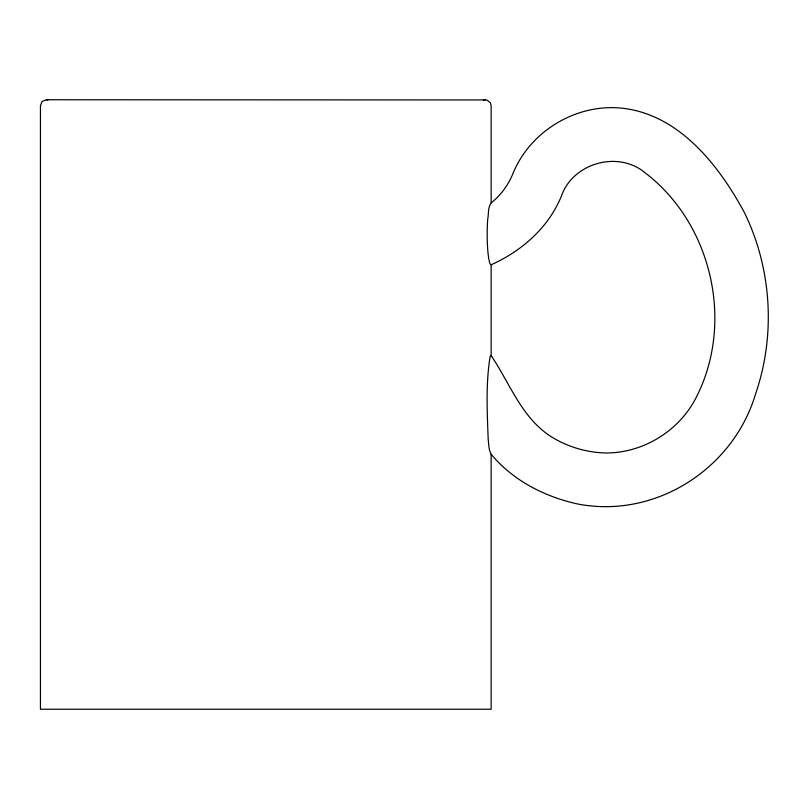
<?xml version="1.0" encoding="UTF-8"?>
<svg xmlns="http://www.w3.org/2000/svg" width="809" height="809" viewBox="0 0 809 809"><rect width="100%" height="100%" fill="white"/><g stroke="black" fill="none" stroke-linecap="round" stroke-linejoin="round"><path stroke-width="1.21" d="M491.144 355.535L490.123 356.547C485.703 383.759 487.16 411.639 488.181 439.085C488.848 444.141 488.565 449.703 491.144 454.233C512.825 480.435 544.548 496.686 577.414 503.936C654.896 519.135 732.994 469.351 755.444 394.337C775.821 335.391 771.816 268.841 744.502 212.767C718.362 164.055 676.698 111.339 617.024 107.779C573.197 105.403 529.834 132.443 513.128 173.116C508.831 183.936 501.984 193.755 493.096 201.299C487.331 205.132 489 213.333 487.716 219.229A30.358 3.964 90 0 0 491.144 264.765L491.144 355.535C510.115 383.739 522.098 419.022 552.496 437.497C568.737 447.256 587.223 452.595 606.153 452.979C644.348 452.949 680.763 429.822 697.227 395.389C734.137 320.728 711.323 223.355 645.147 172.823C618.319 150.231 573.025 162.882 561.466 195.92C548.745 227.43 521.765 251.124 491.144 264.765M491.144 202.857L491.144 105.595L490.355 102.672L486.785 99.952L46.335 99.76L42.179 101.469L40.45 105.595L40.45 709.24L491.144 709.24L491.144 454.233M483.731 99.952L485.258 99.76M46.335 99.76L47.862 99.952"/></g></svg>
